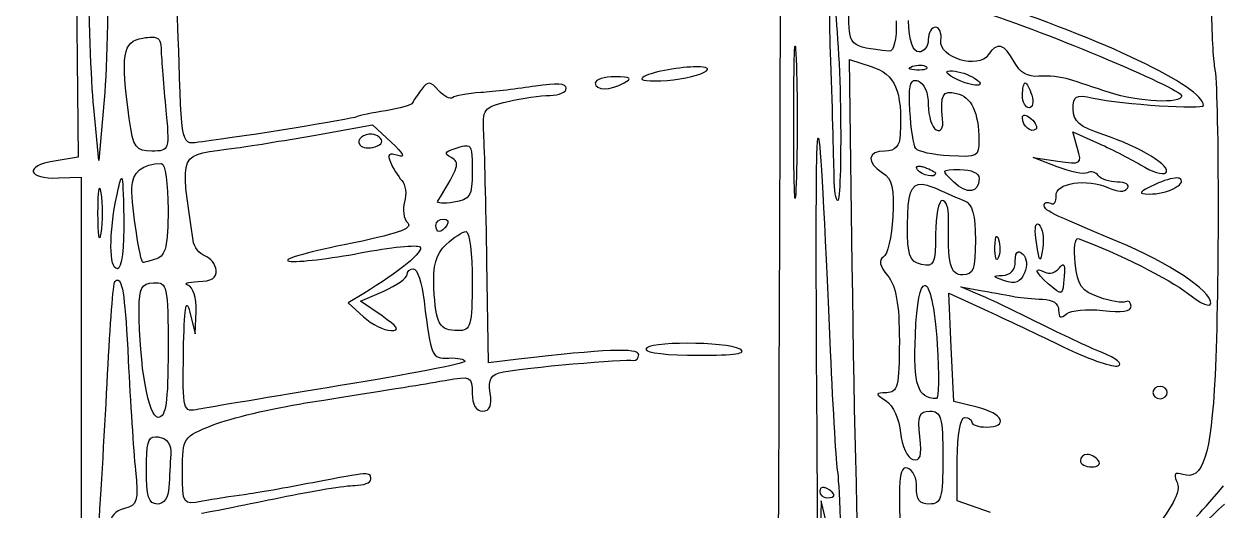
# Model space of a CAD drawing. Extents: x 26 to 243, y 4 to 296.
# Drawn here: x 113.92 to 159.67, y 106.86 to 125.42 of the extents above; entities that cross this region are included whole.
import ezdxf

# ---------------------------------------------------------------- set-up
doc = ezdxf.new("R2010")
doc.units = 0
doc.layers.add('Layer_1', color=7, linetype='CONTINUOUS')

msp = doc.modelspace()

# ---------------------------------------------------------------- linework, layer by layer
at = {"layer": 'Layer_1', "color": 7}
for points in [[(115.904035, 129.021306), (115.994437, 120.332499), (115.069496, 120.184222)], [(118.798467, 124.914752), (118.798467, 124.914752)], [(143.367785, 124.588983), (143.367785, 124.588983)], [(143.40582, 124.065881), (143.406371, 124.065881)], [(145.548945, 116.223191), (145.444766, 124.06037), (146.268282, 123.794133)], [(139.490537, 123.779801), (139.490537, 123.779801)], [(148.153436, 123.846496), (148.153436, 123.846496)], [(149.282325, 123.627113), (149.282325, 123.627113)], [(136.495234, 123.398911), (136.495234, 123.398911)], [(147.962166, 123.263862), (147.962166, 123.263862)], [(152.153056, 123.166298), (152.153056, 123.166298)], [(117.002058, 122.811316), (116.77606, 120.21013), (116.582032, 122.220413)], [(152.13652, 121.935434), (152.13652, 121.935434)], [(125.188706, 121.20287), (127.22269, 121.569426), (127.22269, 121.569426)], [(127.22269, 121.569426), (127.944231, 120.904109)], [(154.150658, 120.667088), (153.966553, 121.293819), (154.873302, 120.897497)], [(127.203951, 121.206728), (127.203951, 121.206728)], [(144.253037, 121.059001), (144.253037, 121.059001)], [(130.839216, 120.76851), (130.839216, 120.76851)], [(153.375651, 119.96484), (152.462286, 120.322579), (153.398251, 120.181468)], [(119.168333, 120.09217), (119.168333, 120.09217)], [(148.061384, 119.984683), (148.061384, 119.984683)], [(115.235411, 119.535995), (116.104678, 119.570719), (116.104678, 111.018065), (116.104678, 102.465408), (115.279509, 101.1695)], [(117.634853, 119.513394), (117.634853, 119.513394)], [(149.654395, 119.855699), (149.654395, 119.855699)], [(157.947431, 119.535995), (157.947431, 119.535995)], [(116.814092, 119.145732), (116.814092, 119.145732)], [(148.221237, 119.295112), (148.221237, 119.295112)], [(129.944591, 117.963927), (129.944591, 117.963927)], [(152.629856, 117.781476), (152.629856, 117.781476)], [(130.80063, 117.490984), (130.80063, 117.490984)], [(151.059995, 117.302468), (151.059995, 117.302468)], [(151.879653, 116.712669), (151.879653, 116.712669)], [(132.799336, 112.614385), (131.661075, 112.480439), (131.597135, 116.34556)], [(153.601098, 116.216576), (153.601098, 116.216576)], [(117.481615, 115.635593), (117.481615, 115.635593)], [(118.869023, 115.534171), (118.869023, 115.534171)], [(148.314943, 115.436607), (148.314943, 115.436607)], [(150.52697, 115.023747), (149.697392, 115.385894), (150.52697, 115.231553)], [(126.891409, 115.126272), (126.298302, 114.771288), (126.879835, 114.239367)], [(127.590903, 114.268579), (126.774002, 114.827512), (127.660355, 115.219426)], [(150.320815, 110.784899), (149.423436, 111.004835), (149.32973, 113.073546), (149.236024, 115.141704), (150.736983, 114.447175)], [(120.251471, 114.416859), (120.455422, 113.588932), (120.4918, 114.455995)], [(139.261232, 113.22513), (139.261232, 113.22513)], [(157.300303, 111.578649), (157.300303, 111.578649)], [(118.936824, 109.654359), (118.936824, 109.654359)], [(154.519424, 108.977466), (154.519424, 108.977466)], [(150.827935, 106.758273), (149.560139, 107.204204), (149.560139, 108.800524)], [(144.474627, 107.714081), (144.474627, 107.714081)], [(144.36659, 107.204204), (144.339028, 106.139809)], [(144.617392, 106.139809), (144.36659, 107.204204), (144.36659, 107.204204)]]:
    msp.add_lwpolyline(points, dxfattribs=at)
for points in [[(142.547577, 141.666735), (142.78168, 141.537729), (142.836519, 134.70466), (142.760347, 115.126272)], [(116.582032, 122.220413), (116.372962, 124.389746), (116.271946, 131.611939), (116.391862, 135.81779)], [(117.055525, 129.551026), (117.150775, 127.274929), (117.126574, 124.242005), (117.002058, 122.811316)], [(119.816564, 124.703086), (119.794184, 125.353399), (119.733246, 126.94279), (119.681515, 128.234721)], [(144.729841, 123.994222), (144.670385, 125.741424), (144.676086, 126.629992), (144.745826, 126.630686)], [(144.837325, 126.334133), (144.962632, 125.670284), (145.081591, 123.674975), (145.101908, 121.900156)], [(158.959463, 122.308608), (158.959463, 123.009603), (155.118923, 124.846502), (150.52697, 126.341848)], [(146.955645, 124.380624), (145.43512, 124.543825), (145.411692, 124.567071), (145.411692, 125.90198)], [(150.25026, 125.959305), (152.426616, 125.327516), (158.129882, 122.948442), (158.129882, 122.672409)], [(159.257119, 126.174829), (159.268744, 125.105532), (159.325604, 124.017325), (159.383346, 123.757201)], [(147.228498, 125.541483), (147.245234, 124.809334), (147.139795, 124.360869), (146.955645, 124.380624)], [(148.096661, 124.348654), (147.858551, 124.348654), (147.724258, 124.748789), (147.692621, 125.55306)], [(118.454509, 124.879475), (118.594288, 124.902335), (118.707199, 124.915128), (118.798467, 124.914752)], [(118.798467, 124.914752), (119.072276, 124.913623), (119.148922, 124.795962), (119.154002, 124.493073)], [(148.72615, 125.294539), (148.575866, 125.294539), (148.452747, 125.081723), (148.452747, 124.821596)], [(148.933408, 124.785768), (148.969645, 125.065623), (148.876405, 125.294539), (148.72615, 125.294539)], [(117.942431, 121.80645), (117.601224, 124.236078), (117.68757, 124.754078), (118.454509, 124.879475)], [(119.154002, 124.493073), (119.158631, 124.218465), (119.235257, 123.222347), (119.324326, 122.279392)], [(120.735437, 120.919544), (119.897463, 120.814481), (119.959309, 120.559347), (119.816564, 124.703086)], [(143.315972, 121.628957), (143.315797, 123.417318), (143.334799, 124.49476), (143.362827, 124.583471)], [(143.362827, 124.583471), (143.364421, 124.588512), (143.366132, 124.590375), (143.367785, 124.588983)], [(143.367785, 124.588983), (143.379365, 124.579258), (143.392251, 124.41074), (143.40582, 124.065881)], [(148.452747, 124.821596), (148.452747, 124.561472), (148.292721, 124.348654), (148.096661, 124.348654)], [(150.740841, 124.236759), (150.370283, 123.67042), (148.848857, 124.132531), (148.933408, 124.785768)], [(151.729172, 123.977137), (151.362026, 124.666326), (151.071944, 124.742797), (150.740841, 124.236759)], [(143.406371, 124.065881), (143.455534, 122.80469), (143.45576, 120.675964), (143.406371, 119.335902)], [(144.854414, 119.560246), (144.852156, 120.04798), (144.796219, 122.043285), (144.729841, 123.994222)], [(139.490537, 123.779801), (138.844153, 123.755784), (137.808863, 123.578955), (137.545851, 123.372453)], [(138.476301, 123.264966), (139.132581, 123.319031), (139.810916, 123.483905), (139.983326, 123.631525)], [(139.983326, 123.631525), (140.126181, 123.75384), (139.87837, 123.794209), (139.490537, 123.779801)], [(146.268282, 123.794133), (147.195495, 123.494791), (147.462573, 122.875053), (147.378979, 121.215547)], [(148.015082, 123.657983), (147.692982, 123.669328), (147.627507, 123.725259), (147.848063, 123.800748)], [(147.848063, 123.800748), (147.947857, 123.834908), (148.05739, 123.849877), (148.153436, 123.846496)], [(148.378333, 123.782005), (148.470225, 123.703426), (148.306533, 123.64771), (148.015082, 123.657983)], [(148.153436, 123.846496), (148.249488, 123.843109), (148.332402, 123.821296), (148.378333, 123.782005)], [(149.558485, 123.295282), (149.157984, 123.484851), (149.041874, 123.624291), (149.282325, 123.627113)], [(149.282325, 123.627113), (149.510417, 123.629653), (149.879947, 123.533136), (150.103637, 123.412139)], [(152.672299, 123.421509), (152.242306, 123.385568), (151.95399, 123.555071), (151.729172, 123.977137)], [(159.383346, 123.757201), (159.552623, 122.99408), (159.565413, 115.267621), (159.402639, 112.000881)], [(129.753871, 122.874153), (129.432137, 123.233047), (129.351549, 123.240206), (129.108951, 122.929827)], [(134.628819, 122.960143), (134.628819, 123.145081), (134.268433, 123.170244), (133.453629, 123.042826)], [(136.495234, 123.398911), (136.077065, 123.400887), (135.734558, 123.29636), (135.734558, 123.166298)], [(135.734558, 123.166298), (135.734558, 122.867292), (136.299883, 122.867292), (136.840846, 123.166298)], [(136.840846, 123.166298), (137.164019, 123.344928), (137.087731, 123.396089), (136.495234, 123.398911)], [(137.545851, 123.372453), (137.394496, 123.253621), (137.788328, 123.20829), (138.476301, 123.264966)], [(147.749395, 122.118988), (147.701093, 122.985397), (147.745134, 123.272893), (147.962166, 123.263862)], [(147.962166, 123.263862), (147.993171, 123.262451), (148.028065, 123.254924), (148.066345, 123.242365)], [(148.066345, 123.242365), (148.290684, 123.168739), (148.452747, 122.784652), (148.452747, 122.327347)], [(150.103637, 123.412139), (150.779531, 123.046548), (150.300842, 122.94389), (149.558485, 123.295282)], [(152.047222, 122.693356), (152.047222, 122.953483), (152.094777, 123.166298), (152.153056, 123.166298)], [(152.153056, 123.166298), (152.211363, 123.166298), (152.324328, 122.953483), (152.403858, 122.693356)], [(153.844185, 123.296386), (153.540062, 123.393549), (153.012829, 123.449974), (152.672299, 123.421509)], [(155.364987, 122.80029), (154.832744, 122.975888), (154.148336, 123.199219), (153.844185, 123.296386)], [(129.108951, 122.929827), (128.956466, 122.734732), (128.798326, 122.500702), (128.757827, 122.41003)], [(130.283037, 122.602404), (130.194222, 122.526447), (129.956111, 122.648564), (129.753871, 122.874153)], [(131.361214, 122.799739), (130.856801, 122.767067), (130.371853, 122.678364), (130.283037, 122.602404)], [(133.453629, 123.042826), (132.80734, 122.941762), (131.86563, 122.832409), (131.361214, 122.799739)], [(132.402461, 122.457435), (132.942691, 122.58579), (133.664359, 122.691406), (134.006497, 122.692252)], [(134.006497, 122.692252), (134.348663, 122.693099), (134.628819, 122.813455), (134.628819, 122.960143)], [(148.999002, 121.779992), (148.905812, 122.735748), (148.988873, 122.889503), (149.53313, 122.767769)], [(149.53313, 122.767769), (150.094075, 122.642299), (150.378549, 122.043031), (150.384758, 120.973011)], [(152.298025, 122.220413), (152.160187, 122.220413), (152.047222, 122.433232), (152.047222, 122.693356)], [(152.403858, 122.693356), (152.483388, 122.433232), (152.435862, 122.220413), (152.298025, 122.220413)], [(153.983092, 122.161982), (153.983092, 122.683441), (154.067377, 122.73051), (154.743215, 122.586969)], [(158.129882, 122.672409), (158.129882, 122.355889), (156.48112, 122.432055), (155.364987, 122.80029)], [(119.324326, 122.279392), (119.485306, 120.575261), (119.482495, 120.565112), (118.801775, 120.565112)], [(128.757827, 122.41003), (128.717356, 122.319358), (128.25916, 122.181667), (127.73973, 122.104107)], [(131.47697, 121.217201), (131.422445, 122.183394), (131.459896, 122.233475), (132.402461, 122.457435)], [(148.452747, 122.327347), (148.452747, 121.893719), (148.587948, 121.467679), (148.753158, 121.380359)], [(155.157729, 121.184127), (154.213893, 121.498029), (153.983092, 121.690775), (153.983092, 122.161982)], [(154.743215, 122.586969), (155.87168, 122.347303), (158.959463, 122.143511), (158.959463, 122.308608)], [(118.801775, 120.565112), (118.182099, 120.565112), (118.100193, 120.683047), (117.942431, 121.80645)], [(126.622418, 121.872044), (126.45918, 121.785743), (122.37845, 121.125535), (120.735437, 120.919544)], [(127.73973, 122.104107), (127.220272, 122.026547), (126.71747, 121.922277), (126.622418, 121.872044)], [(145.101908, 121.900156), (145.122341, 120.125331), (145.075972, 118.673343), (144.998832, 118.673343)], [(147.972089, 120.657718), (147.887845, 120.773714), (147.787721, 121.431224), (147.749395, 122.118988)], [(148.753158, 121.380359), (148.941344, 121.280884), (149.033123, 121.42996), (148.999002, 121.779992)], [(152.047222, 121.834009), (152.047222, 121.908098), (152.079531, 121.941612), (152.13652, 121.935434)], [(152.55875, 121.396897), (152.374205, 121.239073), (152.047222, 121.518366), (152.047222, 121.834009)], [(152.13652, 121.935434), (152.193512, 121.929253), (152.275458, 121.883576), (152.374645, 121.798731)], [(152.374645, 121.798731), (152.554759, 121.644824), (152.637321, 121.464095), (152.55875, 121.396897)], [(143.406371, 119.335902), (143.35701, 117.995846), (143.316198, 119.027707), (143.315972, 121.628957)], [(122.048434, 120.688034), (122.656707, 120.769546), (124.069921, 121.001163), (125.188706, 121.20287)], [(127.203951, 121.206728), (126.901874, 121.232749), (126.585478, 121.027426), (126.753056, 120.795521)], [(126.753056, 120.795521), (126.836452, 120.680124), (127.095623, 120.648345), (127.329077, 120.724966)], [(127.482865, 121.095933), (127.403708, 121.163635), (127.304645, 121.198058), (127.203951, 121.206728)], [(127.329077, 120.724966), (127.606304, 120.815951), (127.659847, 120.944563), (127.482865, 121.095933)], [(127.944231, 120.904109), (128.409531, 120.474906), (128.502545, 120.292339), (128.205507, 120.389827)], [(131.597135, 116.34556), (131.562167, 118.471249), (131.50824, 120.663453), (131.47697, 121.217201)], [(144.195159, 111.086967), (144.157573, 117.894266), (144.163946, 121.172226), (144.253037, 121.059001)], [(144.253037, 121.059001), (144.331648, 120.959095), (144.474548, 118.218677), (144.707791, 112.932435)], [(147.378979, 121.215547), (147.354623, 120.732227), (147.204009, 120.565112), (146.793037, 120.565112)], [(150.384758, 120.973011), (150.388312, 120.351817), (150.328483, 120.320716), (149.25697, 120.382108)], [(154.873302, 120.897497), (155.371961, 120.679613), (156.129217, 120.291125), (156.556162, 120.034292)], [(157.519686, 119.727815), (157.786245, 119.955797), (156.538614, 120.724881), (155.157729, 121.184127)], [(120.374393, 117.152538), (119.881266, 120.647002), (119.755096, 120.380714), (122.048434, 120.688034)], [(128.205507, 120.389827), (127.857893, 120.503918), (127.785614, 120.442261), (127.91171, 120.139025)], [(130.235082, 120.312656), (129.965052, 120.455396), (129.990356, 120.534948), (130.342569, 120.650552)], [(130.342569, 120.650552), (130.515515, 120.707344), (130.64547, 120.750053), (130.742752, 120.764652)], [(130.742752, 120.764652), (130.779232, 120.770127), (130.81129, 120.771662), (130.839216, 120.76851)], [(130.839216, 120.76851), (131.03468, 120.746454), (131.034344, 120.495206), (131.034344, 119.764747)], [(146.793037, 120.565112), (146.118159, 120.565112), (146.073264, 120.130225), (146.707047, 119.73388)], [(149.25697, 120.382108), (148.634585, 120.417767), (148.056304, 120.541725), (147.972089, 120.657718)], [(153.398251, 120.181468), (154.298991, 120.045761), (154.327583, 120.064083), (154.150658, 120.667088)], [(115.069496, 120.184222), (113.918932, 119.99961), (114.049824, 119.488429), (115.235411, 119.535995)], [(118.039444, 119.154001), (118.039444, 119.746744), (118.455355, 120.09217), (119.168333, 120.09217)], [(119.168333, 120.09217), (119.307977, 120.092173), (119.421893, 119.305267), (119.421893, 118.343716)], [(127.91171, 120.139025), (128.003602, 119.918039), (128.198578, 119.604724), (128.344964, 119.442839)], [(129.719146, 118.645231), (130.53491, 119.987446), (130.579083, 120.130815), (130.235082, 120.312656)], [(148.040437, 119.852942), (147.985954, 119.928346), (147.997331, 119.97369), (148.061384, 119.984683)], [(148.061384, 119.984683), (148.082737, 119.988349), (148.109796, 119.98829), (148.142412, 119.984133)], [(148.142412, 119.984133), (148.185903, 119.978601), (148.239102, 119.966293), (148.300612, 119.946097)], [(148.300612, 119.946097), (148.536635, 119.868639), (148.729457, 119.762949), (148.729457, 119.71183)], [(154.532101, 119.734981), (154.398864, 119.664555), (153.878176, 119.768142), (153.375651, 119.96484)], [(156.556162, 120.034292), (156.983108, 119.777456), (157.416678, 119.6397), (157.519686, 119.727815)], [(117.472796, 118.909814), (117.548939, 119.275842), (117.599457, 119.488604), (117.634853, 119.513394)], [(117.634853, 119.513394), (117.639908, 119.516936), (117.644717, 119.516519), (117.649185, 119.512291)], [(117.649185, 119.512291), (117.695128, 119.468817), (117.711079, 119.008945), (117.72856, 118.022908)], [(128.344964, 119.442839), (128.491381, 119.280953), (128.539502, 118.914158), (128.451901, 118.627592)], [(131.034344, 119.764747), (131.034344, 118.842532), (130.956795, 118.71595), (130.332096, 118.613811)], [(144.998832, 118.673343), (144.921673, 118.673343), (144.857236, 119.07251), (144.854414, 119.560246)], [(146.707047, 119.73388), (147.070408, 119.506542), (147.156943, 119.135177), (147.09841, 118.054328)], [(148.729457, 119.71183), (148.729457, 119.520306), (148.2028, 119.628239), (148.040437, 119.852942)], [(149.414619, 119.388268), (148.933854, 119.842638), (148.940768, 119.855699), (149.654395, 119.855699)], [(150.388616, 119.515048), (150.388616, 118.950609), (149.939606, 118.892107), (149.414619, 119.388268)], [(149.654395, 119.855699), (150.109225, 119.855699), (150.388616, 119.726179), (150.388616, 119.515048)], [(153.329349, 118.853037), (153.283488, 119.350518), (154.508748, 119.538123), (155.334671, 119.160066)], [(154.947716, 119.623086), (154.852212, 119.755293), (154.665339, 119.80541), (154.532101, 119.734981)], [(155.674218, 119.382756), (155.370095, 119.382756), (155.043248, 119.490901), (154.947716, 119.623086)], [(156.88579, 118.922492), (157.547431, 118.915492), (158.323701, 119.296227), (158.077518, 119.506779)], [(157.947431, 119.535995), (157.765155, 119.534301), (157.441556, 119.442407), (157.117852, 119.292358)], [(158.077518, 119.506779), (158.053473, 119.527353), (158.008187, 119.536585), (157.947431, 119.535995)], [(116.745743, 118.200398), (116.745743, 118.834455), (116.774095, 119.187162), (116.814092, 119.145732)], [(116.814092, 119.145732), (116.827413, 119.131931), (116.84175, 119.074468), (116.857089, 118.968793)], [(116.857089, 118.968793), (116.918415, 118.546089), (116.918415, 117.854159), (116.857089, 117.431455)], [(118.469393, 116.308628), (118.354896, 116.308628), (118.039444, 118.395941), (118.039444, 119.154001)], [(147.660651, 117.749505), (147.667142, 118.911076), (147.775851, 119.331307), (148.221237, 119.295112)], [(148.221237, 119.295112), (148.369697, 119.283033), (148.555383, 119.22062), (148.787335, 119.11762)], [(148.787335, 119.11762), (149.135682, 118.962937), (149.607103, 118.760423), (149.835195, 118.667831)], [(155.334671, 119.160066), (155.698992, 118.993321), (155.942702, 118.988636), (156.056211, 119.145732)], [(156.056211, 119.145732), (156.150474, 119.276144), (155.978341, 119.382756), (155.674218, 119.382756)], [(157.117852, 119.292358), (156.470748, 118.992418), (156.429831, 118.927318), (156.88579, 118.922492)], [(117.486577, 116.072157), (117.16363, 116.072157), (117.157379, 117.39373), (117.472796, 118.909814)], [(128.451901, 118.627592), (128.364271, 118.341026), (128.418367, 117.97681), (128.572065, 117.818407)], [(130.332096, 118.613811), (129.945903, 118.550669), (129.670237, 118.564733), (129.719146, 118.645231)], [(148.986875, 118.673343), (148.845397, 118.673343), (148.729457, 118.097691), (148.729457, 117.394523)], [(149.228308, 118.022908), (149.236915, 118.38058), (149.128325, 118.673343), (148.986875, 118.673343)], [(149.835195, 118.667831), (150.131444, 118.547579), (150.25026, 118.119061), (150.25026, 117.167972)], [(152.8768, 118.506874), (152.8768, 118.613769), (152.987189, 118.642674), (153.122091, 118.571368)], [(155.682487, 117.111748), (153.036484, 118.217266), (152.8768, 118.296819), (152.8768, 118.506874)], [(153.122091, 118.571368), (153.256993, 118.500061), (153.350234, 118.62683), (153.329349, 118.853037)], [(116.857089, 117.431455), (116.795733, 117.008751), (116.745743, 117.354995), (116.745743, 118.200398)], [(119.421893, 118.343716), (119.421893, 116.96766), (119.329005, 116.56492), (118.984779, 116.451944)], [(147.09841, 118.054328), (147.057065, 117.291041), (146.892495, 116.597466), (146.732955, 116.513129)], [(117.72856, 118.022908), (117.74919, 116.860201), (117.651338, 116.072157), (117.486577, 116.072157)], [(128.572065, 117.818407), (128.783873, 117.600128), (128.195332, 117.39839), (126.141206, 116.983868)], [(129.651895, 117.727455), (129.651895, 117.857518), (129.783527, 117.963927), (129.944591, 117.963927)], [(129.773714, 117.490984), (129.706661, 117.490984), (129.651895, 117.597393), (129.651895, 117.727455)], [(130.066963, 117.727455), (129.972983, 117.597393), (129.84077, 117.490984), (129.773714, 117.490984)], [(129.944591, 117.963927), (130.105627, 117.963927), (130.160943, 117.857518), (130.066963, 117.727455)], [(148.190921, 116.236419), (147.733044, 116.338826), (147.653877, 116.565417), (147.660651, 117.749505)], [(149.766294, 115.836236), (149.283637, 115.835672), (149.185325, 116.235378), (149.228308, 118.022908)], [(152.578593, 117.077023), (152.506584, 117.521842), (152.529723, 117.798764), (152.629856, 117.781476)], [(152.629856, 117.781476), (152.644165, 117.778936), (152.659876, 117.770994), (152.677261, 117.756121)], [(152.677261, 117.756121), (152.810639, 117.642021), (152.87557, 117.242733), (152.821129, 116.869215)], [(120.829146, 116.561635), (120.614573, 116.63571), (120.40984, 116.901456), (120.374393, 117.152538)], [(130.040504, 116.993237), (130.330177, 117.267066), (130.672134, 117.490984), (130.80063, 117.490984)], [(130.80063, 117.490984), (130.929129, 117.490984), (131.034344, 116.639715), (131.034344, 115.599215)], [(148.729457, 117.394523), (148.729457, 116.243991), (148.67544, 116.128048), (148.190921, 116.236419)], [(150.25026, 117.167972), (150.25026, 116.057707), (150.16973, 115.836801), (149.766294, 115.836236)], [(150.995504, 116.899531), (150.999004, 117.143399), (151.024229, 117.28597), (151.059995, 117.302468)], [(151.059995, 117.302468), (151.081444, 117.312374), (151.106468, 117.276842), (151.132757, 117.190573)], [(151.132757, 117.190573), (151.202946, 116.960485), (151.19854, 116.641264), (151.122834, 116.481159)], [(154.060813, 116.28217), (153.999627, 116.84366), (154.052008, 117.265765), (154.177119, 117.219788)], [(154.177119, 117.219788), (155.691352, 116.66341), (157.640663, 115.689523), (158.350368, 115.135092)], [(126.141206, 116.983868), (124.650565, 116.683058), (123.710528, 116.400303), (124.052101, 116.356033)], [(124.052101, 116.356033), (124.393675, 116.311767), (125.613657, 116.454834), (126.762978, 116.673533)], [(126.762978, 116.673533), (127.9123, 116.892236), (128.939287, 116.997101), (129.045008, 116.906697)], [(129.045008, 116.906697), (129.225856, 116.751997), (128.219999, 115.920655), (126.891409, 115.126272)], [(129.57252, 115.32967), (129.528945, 116.194464), (129.649739, 116.623871), (130.040504, 116.993237)], [(151.122834, 116.481159), (151.047086, 116.321057), (150.98986, 116.509353), (150.995504, 116.899531)], [(151.771062, 116.355483), (151.771062, 116.578667), (151.805733, 116.696709), (151.879653, 116.712669)], [(151.879653, 116.712669), (151.924004, 116.722236), (151.982162, 116.694917), (152.055491, 116.63219)], [(152.821129, 116.869215), (152.729943, 116.244059), (152.710729, 116.260899), (152.578593, 117.077023)], [(159.236173, 114.763572), (159.236173, 115.243733), (157.65841, 116.2862), (155.682487, 117.111748)], [(118.984779, 116.451944), (118.744241, 116.372995), (118.512319, 116.308628), (118.469393, 116.308628)], [(121.257438, 116.012625), (121.236328, 116.240235), (121.043692, 116.487557), (120.829146, 116.561635)], [(146.518534, 96.584493), (146.042453, 96.991672), (145.717263, 103.577135), (145.548945, 116.223191)], [(146.732955, 116.513129), (146.542794, 116.412616), (146.598496, 116.170063), (146.894463, 115.808677)], [(151.287096, 115.818597), (151.595396, 115.829181), (151.771062, 116.023987), (151.771062, 116.355483)], [(152.055491, 116.63219), (152.218277, 116.492965), (152.248246, 116.182842), (152.124943, 115.908446)], [(153.457783, 116.10082), (153.520902, 116.185602), (153.568552, 116.224715), (153.601098, 116.216576)], [(153.601098, 116.216576), (153.655341, 116.203001), (153.667951, 116.058122), (153.642991, 115.776154)], [(154.975828, 114.9802), (154.295165, 115.21837), (154.15499, 115.417929), (154.060813, 116.28217)], [(120.566214, 115.580472), (121.084148, 115.593737), (121.284814, 115.718849), (121.257438, 116.012625)], [(127.660355, 115.219426), (128.147612, 115.434933), (128.54616, 115.715025), (128.54616, 115.841748)], [(128.54616, 115.841748), (128.54616, 115.968472), (128.658473, 116.072157), (128.795859, 116.072157)], [(128.795859, 116.072157), (128.933245, 116.072157), (129.114101, 115.513098), (129.197695, 114.830269)], [(146.894463, 115.808677), (147.223844, 115.406474), (147.345908, 114.72813), (147.345908, 113.300094)], [(151.355998, 115.6152), (150.887368, 115.773758), (150.877027, 115.804515), (151.287096, 115.818597)], [(152.124943, 115.908446), (151.960831, 115.54316), (151.776565, 115.472906), (151.355998, 115.6152)], [(153.035, 115.49779), (152.531713, 115.928227), (152.46046, 116.174056), (152.90767, 115.937661)], [(152.90767, 115.937661), (153.076749, 115.84829), (153.324207, 115.921572), (153.457783, 116.10082)], [(153.642991, 115.776154), (153.575456, 115.013107), (153.592417, 115.021023), (153.035, 115.49779)], [(117.112299, 112.052144), (117.206759, 113.938052), (117.329469, 115.525177), (117.385152, 115.579372)], [(117.385152, 115.579372), (117.419741, 115.613032), (117.451846, 115.632523), (117.481615, 115.635593)], [(117.481615, 115.635593), (117.689983, 115.65707), (117.788984, 114.878137), (117.901641, 112.585719)], [(118.318359, 114.543636), (118.316666, 115.329439), (118.413883, 115.504845), (118.869023, 115.534171)], [(118.869023, 115.534171), (119.390823, 115.567787), (119.421893, 115.423927), (119.421893, 112.983147)], [(120.182569, 115.442669), (119.992465, 115.508269), (120.164933, 115.5702), (120.566214, 115.580472)], [(120.4918, 114.455995), (120.512713, 114.954526), (120.381254, 115.374089), (120.182569, 115.442669)], [(130.498012, 113.707443), (129.781619, 113.707443), (129.641919, 113.951994), (129.57252, 115.32967)], [(131.034344, 115.599215), (131.034344, 113.884221), (130.984506, 113.707443), (130.498012, 113.707443)], [(147.957757, 113.54208), (148.007671, 114.807034), (148.15428, 115.426557), (148.314943, 115.436607)], [(148.314943, 115.436607), (148.497028, 115.448009), (148.696923, 114.676342), (148.795051, 113.174968)], [(120.011692, 112.913142), (120.037516, 114.567314), (120.106945, 115.004132), (120.251471, 114.416859)], [(142.760347, 115.126272), (142.703931, 100.624292), (142.628973, 88.591883), (142.593328, 88.387921)], [(150.52697, 115.231553), (150.983154, 115.14657), (151.54297, 115.042712), (151.771062, 115.001146)], [(152.738447, 113.962106), (151.978112, 114.346631), (150.983154, 114.824464), (150.52697, 115.023747)], [(151.771062, 115.001146), (151.999154, 114.959584), (152.465732, 114.917403), (152.807899, 114.90744)], [(152.807899, 114.90744), (153.200752, 114.89601), (153.429671, 114.741302), (153.429671, 114.487414)], [(155.98731, 114.808219), (155.873236, 114.748092), (155.41807, 114.825466), (154.975828, 114.9802)], [(156.194565, 114.635691), (156.194565, 114.790552), (156.101356, 114.86835), (155.98731, 114.808219)], [(158.350368, 115.135092), (158.881679, 114.72005), (159.236173, 114.571387), (159.236173, 114.763572)], [(119.047065, 110.396293), (118.670863, 110.396293), (118.322875, 112.378805), (118.318359, 114.543636)], [(129.197695, 114.830269), (129.461122, 112.678901), (129.477389, 112.641723), (130.139172, 112.661787)], [(150.736983, 114.447175), (151.562455, 114.065196), (152.939843, 113.413869), (153.797881, 112.999683)], [(153.429671, 114.487414), (153.429671, 114.196728), (153.513353, 114.15731), (153.731736, 114.344096)], [(153.731736, 114.344096), (153.902876, 114.490462), (154.502073, 114.548262), (155.114185, 114.478042)], [(155.114185, 114.478042), (155.846608, 114.394019), (156.194565, 114.44481), (156.194565, 114.635691)], [(126.879835, 114.239367), (127.199819, 113.946727), (127.67468, 113.707699), (127.934861, 113.708546)], [(127.934861, 113.708546), (128.284986, 113.709393), (128.195423, 113.85487), (127.590903, 114.268579)], [(155.088827, 112.867391), (154.556612, 113.084914), (153.498781, 113.577578), (152.738447, 113.962106)], [(148.760877, 111.109564), (148.040844, 111.124946), (147.881444, 111.607907), (147.957757, 113.54208)], [(137.393714, 112.791874), (137.393714, 113.050037), (136.065805, 112.998661), (132.799336, 112.614385)], [(139.261232, 113.22513), (138.431256, 113.22513), (137.669874, 113.149145), (137.669874, 112.997479)], [(141.264349, 112.997479), (140.989959, 113.149145), (140.091208, 113.22513), (139.261232, 113.22513)], [(147.345908, 113.300094), (147.345911, 111.596384), (147.283624, 111.34156), (146.862492, 111.335012)], [(148.795051, 113.174968), (148.869417, 112.036921), (148.85418, 111.107592), (148.760877, 111.109564)], [(117.901641, 112.585719), (117.978857, 111.014207), (118.102047, 109.123603), (118.175594, 108.384359)], [(119.421893, 112.983147), (119.421893, 110.964285), (119.33956, 110.396293), (119.047065, 110.396293)], [(120.597083, 110.70387), (119.982544, 110.583073), (119.975737, 110.610175), (120.011692, 112.913142)], [(130.139172, 112.661787), (130.479557, 112.672116), (130.758187, 112.614469), (130.758187, 112.533356)], [(132.226073, 112.13262), (132.981356, 112.28848), (136.90462, 112.635975), (137.185908, 112.571941)], [(137.185908, 112.571941), (137.299954, 112.545977), (137.393714, 112.645009), (137.393714, 112.791874)], [(137.669874, 112.997479), (137.669874, 112.861239), (138.51982, 112.76289), (139.674645, 112.764865)], [(139.674645, 112.764865), (141.07094, 112.767405), (141.553232, 112.837797), (141.264349, 112.997479)], [(144.707791, 112.932435), (144.809786, 110.620502), (144.933402, 108.545807), (144.982847, 108.321519)], [(153.797881, 112.999683), (154.655949, 112.585502), (155.515155, 112.297235), (155.707292, 112.359171)], [(155.707292, 112.359171), (155.902872, 112.422225), (155.630666, 112.645948), (155.088827, 112.867391)], [(130.758187, 112.533356), (130.758187, 112.452245), (128.611689, 112.035033), (125.988521, 111.606211)], [(131.72171, 111.32013), (131.640459, 111.869383), (131.742059, 112.032742), (132.226073, 112.13262)], [(116.757317, 105.96287), (116.858042, 107.426073), (117.01784, 110.166237), (117.112299, 112.052144)], [(124.674974, 110.945856), (128.601081, 111.569036), (128.92368, 111.621081), (129.997508, 111.807954)], [(129.997508, 111.807954), (131.003489, 111.983014), (131.034344, 111.968282), (131.034344, 111.310761)], [(159.402639, 112.000881), (159.249928, 108.936846), (158.93321, 107.964313), (158.170674, 108.214582)], [(125.988521, 111.606211), (123.365379, 111.177388), (120.939221, 110.771129), (120.597083, 110.70387)], [(131.034344, 111.310761), (131.034344, 110.881399), (131.179022, 110.632764), (131.429015, 110.632764)], [(131.429015, 110.632764), (131.703561, 110.632764), (131.792492, 110.841786), (131.72171, 111.32013)], [(146.862492, 111.335012), (146.412094, 111.328013), (146.410646, 111.306708), (146.842647, 111.025781)], [(157.300303, 111.578649), (157.148242, 111.578649), (157.024146, 111.47224), (157.024146, 111.342178)], [(157.024146, 111.342178), (157.024146, 111.212116), (157.148242, 111.105706), (157.300303, 111.105706)], [(157.577014, 111.342178), (157.577014, 111.47224), (157.452365, 111.578649), (157.300303, 111.578649)], [(157.300303, 111.105706), (157.452365, 111.105706), (157.577014, 111.212116), (157.577014, 111.342178)], [(121.149951, 110.108559), (121.796212, 110.363685), (123.382425, 110.740692), (124.674974, 110.945856)], [(144.751888, 91.276841), (144.410681, 93.173095), (144.265574, 98.339204), (144.195159, 111.086967)], [(146.842647, 111.025781), (147.097832, 110.859834), (147.34658, 110.31249), (147.395517, 109.809801)], [(150.664774, 110.024776), (151.541694, 110.024776), (151.307464, 110.542879), (150.320815, 110.784899)], [(148.131389, 109.658217), (148.040937, 110.469372), (148.105255, 110.632764), (148.513933, 110.632764)], [(148.513933, 110.632764), (148.940822, 110.632764), (149.005064, 110.401029), (149.005064, 108.859505)], [(149.560139, 108.800524), (149.559574, 109.707609), (149.678633, 110.396293), (149.835746, 110.396293)], [(149.835746, 110.396293), (149.987807, 110.396293), (150.111906, 110.312724), (150.111906, 110.210534)], [(119.974761, 108.346324), (119.974761, 109.643344), (119.976172, 109.64517), (121.149951, 110.108559)], [(147.395517, 109.809801), (147.444849, 109.303125), (147.652932, 108.848428), (147.862397, 108.7895)], [(150.111906, 110.210534), (150.111906, 110.108339), (150.360651, 110.024773), (150.664774, 110.024776)], [(118.592865, 108.403649), (118.592865, 109.390766), (118.64603, 109.650842), (118.936824, 109.654359)], [(118.936824, 109.654359), (118.978364, 109.654921), (119.02451, 109.650258), (119.076281, 109.641679)], [(119.076281, 109.641679), (119.395107, 109.588782), (119.547857, 109.360645), (119.523868, 108.973608)], [(147.862397, 108.7895), (148.151616, 108.708099), (148.214616, 108.911779), (148.131389, 109.658217)], [(119.523868, 108.973608), (119.503944, 108.650551), (119.473026, 108.093797), (119.454964, 107.736128)], [(154.519424, 108.977466), (154.376337, 108.977466), (154.259249, 108.871057), (154.259249, 108.740995)], [(154.950473, 108.740995), (154.856493, 108.871057), (154.662511, 108.977466), (154.519424, 108.977466)], [(147.651831, 108.454361), (147.329675, 108.548254), (147.289337, 108.013149), (147.407644, 105.199436)], [(148.007366, 107.714081), (148.023792, 108.059566), (147.863921, 108.392555), (147.651831, 108.454361)], [(149.005064, 108.859505), (149.005064, 107.288747), (148.946303, 107.085694), (148.491332, 107.085694)], [(154.259249, 108.740995), (154.259249, 108.610933), (154.453203, 108.504523), (154.690298, 108.504523)], [(154.690298, 108.504523), (154.927308, 108.504523), (155.044453, 108.610933), (154.950473, 108.740995)], [(118.175594, 108.384359), (118.29441, 107.190133), (118.248422, 107.026275), (117.75998, 106.917023)], [(119.007379, 107.085694), (118.688327, 107.085694), (118.592865, 107.389777), (118.592865, 108.403649)], [(120.735437, 107.189873), (119.978235, 107.048658), (119.974761, 107.053252), (119.974761, 108.346324)], [(127.163711, 108.031581), (127.163711, 108.327748), (127.129819, 108.325801), (124.951685, 107.90094)], [(126.550759, 107.795107), (126.887958, 107.795107), (127.163711, 107.901519), (127.163711, 108.031581)], [(144.982847, 108.321519), (145.032293, 108.097232), (145.137243, 105.572074), (145.216011, 102.710699)], [(158.170674, 108.214582), (157.873861, 108.311994), (157.806887, 108.240437), (157.931996, 107.961576)], [(119.454964, 107.736128), (119.434336, 107.328221), (119.267503, 107.085694), (119.007379, 107.085694)], [(124.951685, 107.90094), (123.963258, 107.708138), (122.781325, 107.501365), (122.325144, 107.441229)], [(123.716409, 107.336496), (124.937867, 107.58865), (126.213531, 107.795107), (126.550759, 107.795107)], [(144.474627, 107.714081), (144.37548, 107.728331), (144.305954, 107.676272), (144.305954, 107.57297)], [(144.305954, 107.57297), (144.305954, 107.435231), (144.430053, 107.322165), (144.582114, 107.322165)], [(144.582114, 107.67715), (144.544099, 107.697244), (144.507675, 107.709329), (144.474627, 107.714081)], [(144.858825, 107.426344), (144.858827, 107.483697), (144.734176, 107.596767), (144.582114, 107.67715)], [(148.491332, 107.085694), (148.112139, 107.085694), (147.985353, 107.250404), (148.007366, 107.714081)], [(157.931996, 107.961576), (158.180097, 107.408576), (157.86293, 106.947551), (152.292513, 99.757288)], [(158.691572, 106.612751), (158.772428, 106.677781), (159.239037, 107.204594), (159.728408, 107.782983)], [(120.696301, 106.732916), (121.135806, 106.812977), (122.494952, 107.084342), (123.716409, 107.336496)], [(122.325144, 107.441229), (121.868932, 107.381096), (121.153634, 107.26786), (120.735437, 107.189873)], [(144.582114, 107.322165), (144.734176, 107.322165), (144.858825, 107.368988), (144.858825, 107.426344)], [(159.759825, 107.085694), (159.13321, 106.500413), (158.665582, 106.019709), (158.720784, 106.016887)], [(117.75998, 106.917023), (117.024734, 106.752539), (117.027367, 105.903338), (117.763284, 105.903338)]]:
    msp.add_open_spline(points, degree=3, dxfattribs=at)

doc.saveas('drawing.dxf')
